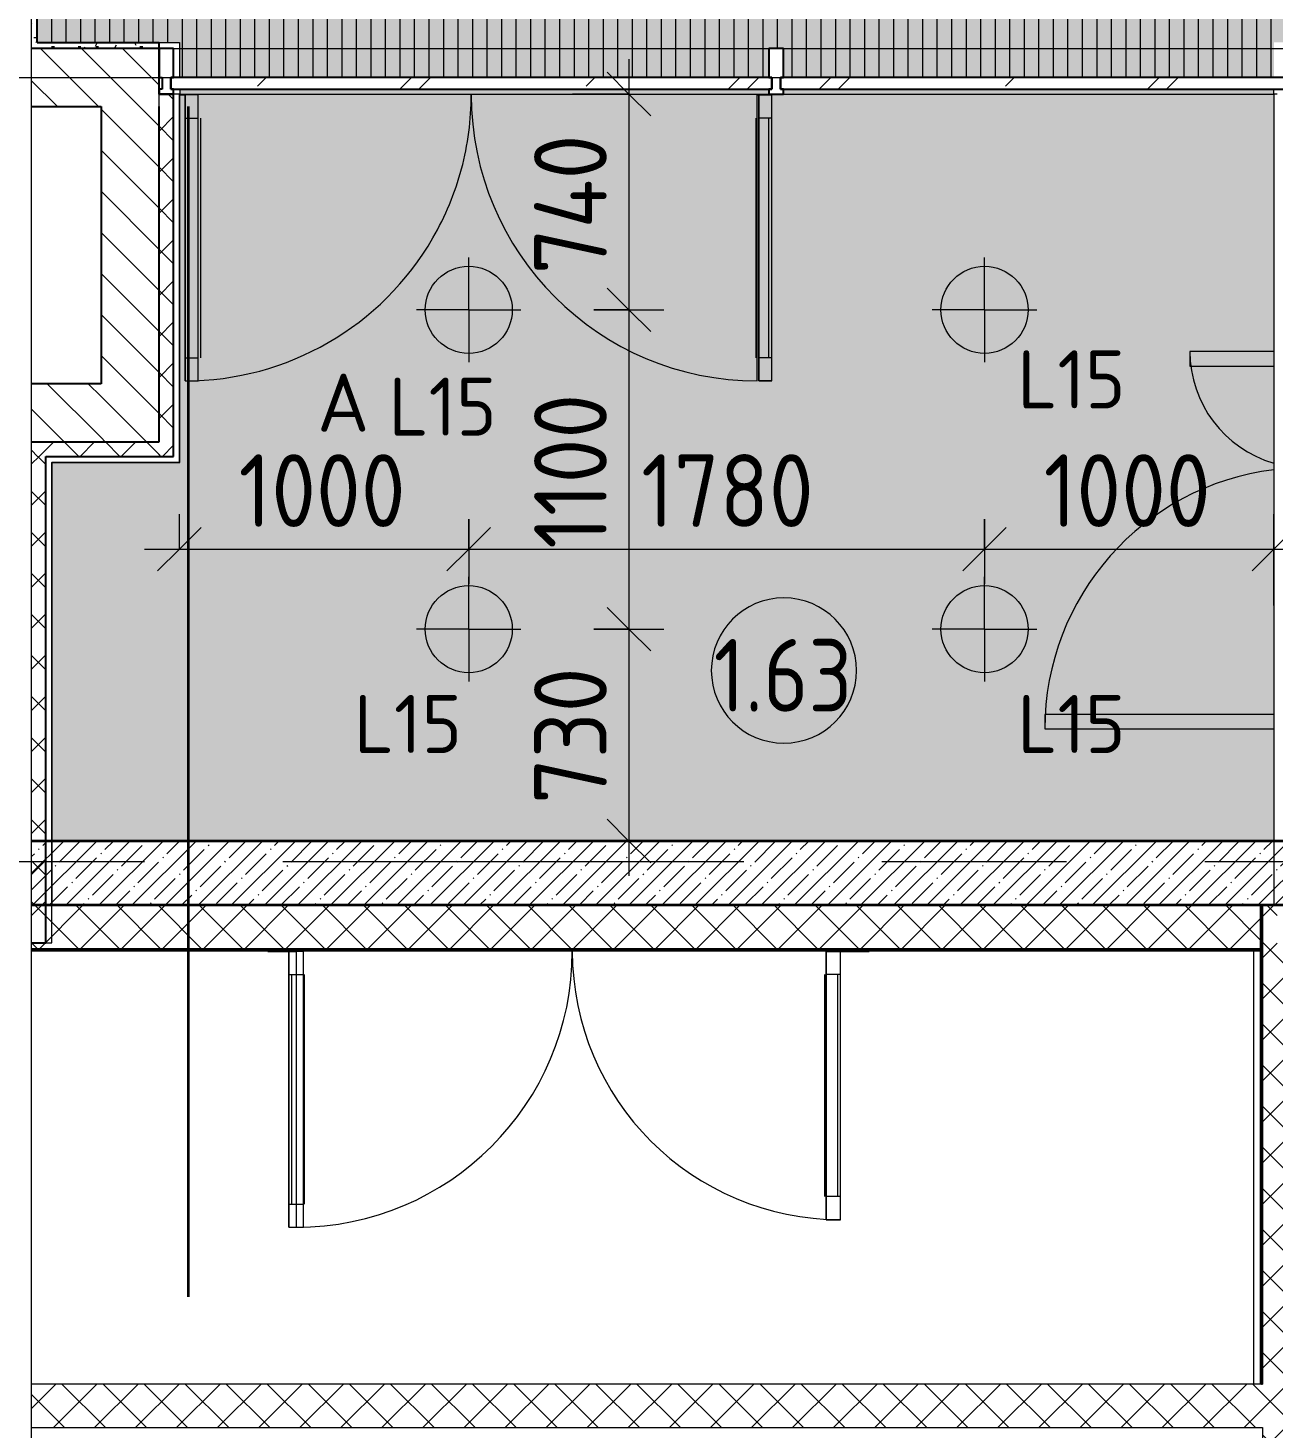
# Model space of a CAD drawing. Header units: millimetres. Extents: x 81425 to 274970, y -8553 to 29000.
# Drawn here: x 84959 to 89250, y 5848 to 10670 of the extents above; entities that cross this region are included whole.
import ezdxf

# ---------------------------------------------------------------- set-up
doc = ezdxf.new("R2010")
doc.units = ezdxf.units.MM
doc.linetypes.add('Осевая', pattern=[3175, 635, -476.25, 1587.5, -476.25])
for name, color, linetype, lineweight in [('A-ANNO-DIMS', 7, 'Continuous', 9), ('A-ANNO-DIMS-100', 7, 'Continuous', 9), ('A-ANNO-NOTE', 7, 'Continuous', 9), ('A-AREA-IDEN', 7, 'Continuous', 9), ('A-CLNG-PATT', 7, 'Continuous', 9), ('A-DETL-1', 7, 'Continuous', 35), ('A-DETL-GENF', 7, 'Continuous', 9), ('A-DOOR', 7, 'Continuous', 9), ('A-DOOR-1', 7, 'Continuous', 13), ('A-GLAZ-CURT', 7, 'Continuous', 9), ('A-GLAZ-CURT-1', 7, 'Continuous', 25), ('A-GLAZ-CWMG', 7, 'Continuous', 9), ('A-GLAZ-CWMG-1', 7, 'Continuous', 25), ('A-WALL', 7, 'Continuous', 9), ('E-LITE-EQPM-IDEN', 7, 'Continuous', 9), ('I-WALL', 7, 'Continuous', 9), ('Оси', 7, 'Continuous', 9), ('Оси-2', 7, 'Осевая', 9)]:
    doc.layers.add(name, color=color, linetype=linetype, lineweight=lineweight)
for name, color, linetype, lineweight, true_color in [('A-CLNG-1', 7, 'Continuous', 9, 0xc0c0c0), ('A-CLNG-2', 7, 'Continuous', 9, 0xc4c6c8), ('A-WALL-1', 7, 'Continuous', 35, 0x3c3c3c), ('A-WALL-2', 7, 'Continuous', 25, 0x3c3c3c), ('A-WALL-4', 7, 'Continuous', 13, 0x3c3c3c), ('A-WALL-FNSH-1', 7, 'Continuous', 9, 0x3c3c3c), ('A-WALL-FNSH-2', 7, 'Continuous', 13, 0x3c3c3c), ('G-ANNO-TEXT-1', 1, 'Continuous', 9, 0xff0000)]:
    doc.layers.add(name, color=color, linetype=linetype, lineweight=lineweight, true_color=true_color)
doc.layers.add('A-CLNG-PATT-1', color=7, linetype='Continuous', lineweight=9, transparency=1)
doc.layers.add('A-CLNG-PATT-2', color=7, linetype='Continuous', lineweight=9, transparency=0.9)
doc.styles.add('GOST Common', font='GOST_Common.ttf', dxfattribs={"height": 200})
doc.styles.add('GOST Common_1', font='GOST_Common.ttf', dxfattribs={"width": 0.9, "height": 250})
doc.styles.add('ISOCPEUR', font='isocpeur.ttf', dxfattribs={"width": 0.9, "height": 250})
doc.styles.add('ISOCPEUR_1', font='isocpeur.ttf', dxfattribs={"height": 200})
doc.dimstyles.new('ISO-2_5_0_9К_БОЛЬШОЙ_1', dxfattribs={"dimscale": 304.8, "dimtxt": 248.995294, "dimasz": 0.492126, "dimexe": 0.393701, "dimexo": 0.984252, "dimgap": 0, "dimtad": 1, "dimdec": 0, "dimrnd": 10, "dimzin": 0, "dimdsep": 46, "dimtxsty": 'ISOCPEUR', "dimblk1": 'OBLIQUE', "dimblk2": 'OBLIQUE', "dimsah": 1, "dimcen": 0.09, "dimdle": 0.393701, "dimazin": 0, "dimtfac": 1, "dimtdec": 4, "dimtix": 1, "dimtmove": 0, "dimatfit": 3, "dimfxl": 1, "dimtvp": 1, "dimtolj": 1, "dimtzin": 0, "dimarcsym": 2})
pattern_1 = [(45, (0, 0), (-70.71068, 70.71068), []), (135, (0, 0), (-70.71068, -70.71068), [])]
pattern_2 = [(135, (0, 0), (-70.71068, -70.71068), [])]
pattern_3 = [(0, (0, 0), (121.92, 30.48), [10.058, -81.382, 10.058, -81.382, -487.68]), (0, (0, 0), (121.92, 30.48), [-182.88, 10.058, -172.822, 10.058, -81.382, -213.36]), (0, (0, 0), (121.92, 30.48), [-457.2, 10.058, -50.902, 10.058, -142.342]), (120, (45.72, 15.24), (-87.356454, 90.345817), [10.058, -81.382, 10.058, -81.382, -487.68]), (120, (45.72, 15.24), (-87.356454, 90.345817), [-182.88, 10.058, -172.822, 10.058, -81.382, -213.36]), (120, (45.72, 15.24), (-87.356454, 90.345817), [-457.2, 10.058, -50.902, 10.058, -142.342]), (240, (60.96, 76.2), (-34.563546, -120.825817), [10.058, -81.382, 10.058, -81.382, -487.68]), (240, (60.96, 76.2), (-34.563546, -120.825817), [-182.88, 10.058, -172.822, 10.058, -81.382, -213.36]), (240, (60.96, 76.2), (-34.563546, -120.825817), [-457.2, 10.058, -50.902, 10.058, -142.342])]

# ---------------------------------------------------------------- blocks, each defined once
blk = doc.blocks.new('110_Дверь_СКБ_2Ст - Д-2а_п_ Из коридора на лестницу-32215424-План расстановки осветительного оборудования 1 этажа в осях 23-33')
at = {"layer": 'A-DOOR'}
for centre, radius, start, end in [((-637.5, 125), 900, 7.0906, 90), ((662.5, 125), 400, 90, 163.8079)]:
    blk.add_arc(centre, radius, start, end, dxfattribs=at)
at = {"layer": 'A-DOOR-1'}
for p, q in [((-637.5, 1025), (-637.5, 236)), ((-587.5, 1025), (-637.5, 1025)), ((-587.5, 236), (-587.5, 1025)), ((662.5, 525), (612.5, 525)), ((612.5, 525), (612.5, 236)), ((662.5, 236), (662.5, 525))]:
    blk.add_line(p, q, dxfattribs=at)
blk = doc.blocks.new('Дверь_Витражная_остекление_ - ВВ-17 остекление-32475309-План расстановки осветительного оборудования 1 этажа в осях 23-33')
at = {"layer": 'A-DETL-GENF'}
for p, q in [((-985, -20), (-1004, -20)), ((-1004, -20), (-985, -20)), ((-985, -17), (-985, -20)), ((-985, -20), (-985, -17)), ((-940, -20), (-985, -20)), ((-985, -1005), (-985, -20)), ((-940, -20), (-985, -20)), ((-985, -20), (-985, -1005)), ((-940, -1005), (-940, -20)), ((-940, -1005), (-940, -20)), ((985, -17), (985, -20)), ((985, -17), (985, -20)), ((985, -20), (1035, -20)), ((985, -20), (1035, -20)), ((990, -20), (1035, -20)), ((990, -1005), (990, -20)), ((990, -20), (990, -1005)), ((1035, -20), (990, -20)), ((1035, -20), (1035, -17)), ((1035, -20), (1035, -17)), ((1035, -1005), (1035, -20)), ((1035, -1005), (1035, -20)), ((-985, -100), (-940, -100)), ((-975, -925), (-975, -100)), ((-931, -925), (-931, -100)), ((981, -925), (981, -100)), ((1035, -100), (990, -100)), ((1025, -925), (1025, -100)), ((-985, -925), (-940, -925)), ((1035, -925), (990, -925)), ((-985, -1005), (-940, -1005)), ((-985, -1005), (-940, -1005)), ((1035, -1005), (990, -1005)), ((990, -1005), (1035, -1005))]:
    blk.add_line(p, q, dxfattribs=at)
at = {"layer": 'A-DOOR'}
for p, q in [((-985, -1005), (-985, -20)), ((985, -1005), (985, -20))]:
    blk.add_line(p, q, dxfattribs=at)
for centre, start, end in [((-985, -20), 345, 0), ((985, -20), 180, 270), ((-985, -20), 330, 345), ((-985, -20), 270, 330)]:
    blk.add_arc(centre, 985, start, end, dxfattribs=at)
blk = doc.blocks.new('Дверь_Витражная_СКБ_2Ст - ВВ-17-31911620-План расстановки осветительного оборудования 1 этажа в осях 23-33')
at = {"layer": 'A-DETL-GENF'}
for p, q in [((-1035, -20), (-1035, -18)), ((-1035, -18), (-1035, -20)), ((-937, -20), (-1035, -20)), ((-1035, -20), (-937, -20)), ((-913, -20), (-963, -20)), ((-963, -970), (-963, -20)), ((-913, -20), (-963, -20)), ((-963, -20), (-963, -970)), ((-937, -18), (-937, -20)), ((-937, -20), (-937, -18)), ((-913, -970), (-913, -20)), ((-913, -970), (-913, -20)), ((887, -20), (937, -20)), ((887, -944), (887, -20)), ((887, -20), (887, -944)), ((937, -20), (887, -20)), ((937, -18), (937, -20)), ((937, -18), (937, -20)), ((937, -944), (937, -20)), ((937, -944), (937, -20)), ((937, -20), (1035, -20)), ((937, -20), (1035, -20)), ((1035, -20), (1035, -18)), ((1035, -20), (1035, -18)), ((-963, -100), (-913, -100)), ((-953, -890), (-953, -100)), ((-909, -890), (-909, -100)), ((883, -864), (883, -100)), ((937, -100), (887, -100)), ((927, -864), (927, -100)), ((937, -864), (887, -864)), ((-963, -890), (-913, -890)), ((937, -944), (887, -944)), ((887, -944), (937, -944)), ((-963, -970), (-913, -970)), ((-963, -970), (-913, -970))]:
    blk.add_line(p, q, dxfattribs=at)
at = {"layer": 'A-DOOR'}
for p, q in [((-937, -970), (-937, -20)), ((937, -944), (937, -20))]:
    blk.add_line(p, q, dxfattribs=at)
for centre, radius, start, end in [((-937, -20), 950, 270, 0), ((937, -20), 924, 180, 270)]:
    blk.add_arc(centre, radius, start, end, dxfattribs=at)
blk = doc.blocks.new('Системная панель - Стекло - 40мм-32475616-План расстановки осветительного оборудования 1 этажа в осях 23-33')
at = {"layer": 'A-GLAZ-CURT'}
h = blk.add_hatch(dxfattribs=at)
h.set_pattern_fill('FP_12', color=256, style=0, pattern_type=2)
h.set_pattern_definition([(45, (-86585, -10360), (-282.8427, 282.8427), [200, -600]), (45, (-86785, -10460), (-282.8427, 282.8427), [600, -200]), (45, (-86385, -10560), (-282.8427, 282.8427), [200, -600])])
h.paths.add_polyline_path([(1035, 0), (1035, 40), (-1035, 40), (-1035, 0), (679.4, 0)])
at = {"layer": 'A-GLAZ-CURT-1'}
for p, q in [((1035, 40), (-1035, 40)), ((-1035, 40), (-1035, 0)), ((1035, 0), (1035, 40)), ((-1035, 0), (1035, 0))]:
    blk.add_line(p, q, dxfattribs=at)
blk = doc.blocks.new('Системная панель - Стекло - 40мм-32472404-План расстановки осветительного оборудования 1 этажа в осях 23-33')
at = {"layer": 'A-GLAZ-CURT'}
h = blk.add_hatch(dxfattribs=at)
h.set_pattern_fill('FP_13', color=256, style=0, pattern_type=2)
h.set_pattern_definition([(45, (-88535, -10360), (-282.8427, 282.8427), [200, -600]), (45, (-88735, -10460), (-282.8427, 282.8427), [600, -200]), (45, (-88335, -10560), (-282.8427, 282.8427), [200, -600])])
h.paths.add_polyline_path([(885, 0), (885, 40), (-885, 40), (-885, 0), (726.6, 0)])
at = {"layer": 'A-GLAZ-CURT-1'}
for p, q in [((885, 40), (-885, 40)), ((-885, 40), (-885, 0)), ((-885, 0), (885, 0)), ((885, 0), (885, 40))]:
    blk.add_line(p, q, dxfattribs=at)
blk = doc.blocks.new('Прямоугольный импост - Импост структурный с накладкой - 160мм Темный-32472300-План расстановки осветительного оборудования 1 этажа в осях 23-33')
at = {"layer": 'A-GLAZ-CWMG'}
for p, q in [((87560, 10600), (89250, 10600)), ((89250, 10600), (89310, 10600)), ((87560, 10460), (89249, 10460)), ((87560, 10443), (89249, 10443)), ((89250, 10460), (89310, 10460))]:
    blk.add_line(p, q, dxfattribs=at)
blk = doc.blocks.new('Прямоугольный импост - Импост структурный с накладкой - 160мм Темный-32352604-План расстановки осветительного оборудования 1 этажа в осях 23-33')
at = {"layer": 'A-GLAZ-CWMG-1'}
for p, q in [((-25, 0), (-25, 17)), ((-25, 17), (25, 17)), ((-15, 0), (-25, 0)), ((-15, -40), (-15, 0)), ((25, 0), (15, 0)), ((15, 0), (15, -40)), ((25, 17), (25, 0)), ((-25, -140), (-25, -40)), ((-25, -40), (-15, -40)), ((15, -40), (25, -40)), ((25, -40), (25, -140)), ((25, -140), (-25, -140))]:
    blk.add_line(p, q, dxfattribs=at)
blk = doc.blocks.new('Прямоугольный импост - Импост структурный с накладкой - 160мм Темный-32352609-План расстановки осветительного оборудования 1 этажа в осях 23-33')
at = {"layer": 'A-GLAZ-CWMG-1'}
for p, q in [((0, 17), (-50, 17)), ((-50, 17), (-50, 0)), ((-50, 0), (-40, 0)), ((-40, 0), (-40, -40)), ((-10, -40), (-10, 0)), ((-10, 0), (0, 0)), ((0, 0), (0, 17)), ((-40, -40), (-50, -40)), ((-50, -40), (-50, -140)), ((0, -40), (-10, -40)), ((0, -140), (0, -40)), ((-50, -140), (0, -140))]:
    blk.add_line(p, q, dxfattribs=at)
blk = doc.blocks.new('Прямоугольный импост - Импост структурный с накладкой - 160мм Темный-32424194-План расстановки осветительного оборудования 1 этажа в осях 23-33')
at = {"layer": 'A-GLAZ-CWMG'}
for p, q in [((85460, 10600), (85480, 10600)), ((85480, 10600), (87510, 10600)), ((85460, 10460), (85480, 10460)), ((85481, 10460), (87510, 10460)), ((85481, 10443), (87510, 10443))]:
    blk.add_line(p, q, dxfattribs=at)
blk = doc.blocks.new('DET_L_Линия разрыва - М100-30654842-План расстановки осветительного оборудования 1 этажа в осях 23-33')
at = {"layer": 'A-DETL-GENF'}
blk.add_line((24079.7, 0), (12339.9, 0), dxfattribs=at)
blk = doc.blocks.new('DIMBLOCK132-План расстановки осветительного оборудования 1 этажа в осях 23-33')
at = {"layer": 'A-ANNO-DIMS-100'}
for p, q in [((87028.1, 10563), (87028.1, 9699.9)), ((86834.2, 10443), (87148.1, 10443)), ((87028.1, 10443), (86834.2, 10443)), ((86907.1, 9699.9), (87148.1, 9699.9)), ((87028.1, 9699.9), (86907.1, 9699.9))]:
    blk.add_line(p, q, dxfattribs=at)
at = {"layer": 'A-ANNO-DIMS-100', "lineweight": 20}
for p, q in [((87028.1, 10443), (86953.1, 10518)), ((87028.1, 10443), (87103.1, 10368)), ((87028.1, 9699.9), (86953.1, 9774.9)), ((87028.1, 9699.9), (87103.1, 9624.9))]:
    blk.add_line(p, q, dxfattribs=at)
at = {"layer": 'A-ANNO-DIMS-100', "color": 0, "insert": (86701.5, 9822.4), "char_height": 250, "width": 597.589, "attachment_point": 1, "rotation": 90, "line_spacing_factor": 1.149209, "style": 'ISOCPEUR'}
blk.add_mtext('740', dxfattribs=at)
blk = doc.blocks.new('_Oblique')
at = {"color": 0, "linetype": 'ByBlock', "lineweight": -2}
blk.add_line((-0.5, -0.5), (0.5, 0.5), dxfattribs=at)
blk = doc.blocks.new('DIMBLOCK133-План расстановки осветительного оборудования 1 этажа в осях 23-33')
at = {"layer": 'A-ANNO-DIMS-100', "lineweight": 20}
for p, q in [((87028.1, 9699.9), (86953.1, 9774.9)), ((87028.1, 9699.9), (87103.1, 9624.9)), ((87028.1, 8599.9), (86953.1, 8674.9)), ((87028.1, 8599.9), (87103.1, 8524.9))]:
    blk.add_line(p, q, dxfattribs=at)
at = {"layer": 'A-ANNO-DIMS-100'}
for p, q in [((86907.1, 9699.9), (87148.1, 9699.9)), ((87028.1, 9699.9), (86907.1, 9699.9)), ((87028.1, 9699.9), (87028.1, 8599.9)), ((86907.1, 8599.9), (87148.1, 8599.9)), ((87028.1, 8599.9), (86907.1, 8599.9))]:
    blk.add_line(p, q, dxfattribs=at)
at = {"layer": 'A-ANNO-DIMS-100', "color": 0, "insert": (86701.5, 8876.9), "char_height": 250, "width": 655.049, "attachment_point": 1, "rotation": 90, "line_spacing_factor": 1.149209, "style": 'ISOCPEUR'}
blk.add_mtext('1100', dxfattribs=at)
blk = doc.blocks.new('DIMBLOCK134-План расстановки осветительного оборудования 1 этажа в осях 23-33')
at = {"layer": 'A-ANNO-DIMS-100', "lineweight": 20}
for p, q in [((87028.1, 8599.9), (86953.1, 8674.9)), ((87028.1, 8599.9), (87103.1, 8524.9)), ((87028.1, 7870), (86953.1, 7945)), ((87028.1, 7870), (87103.1, 7795))]:
    blk.add_line(p, q, dxfattribs=at)
at = {"layer": 'A-ANNO-DIMS-100'}
for p, q in [((86907.1, 8599.9), (87148.1, 8599.9)), ((87028.1, 8599.9), (86907.1, 8599.9)), ((87028.1, 8599.9), (87028.1, 7750)), ((86834.2, 7870), (87148.1, 7870)), ((87028.1, 7870), (86834.2, 7870))]:
    blk.add_line(p, q, dxfattribs=at)
at = {"layer": 'A-ANNO-DIMS-100', "color": 0, "insert": (86701.5, 7997.9), "char_height": 250, "width": 568.858, "attachment_point": 1, "rotation": 90, "line_spacing_factor": 1.149209, "style": 'ISOCPEUR'}
blk.add_mtext('730', dxfattribs=at)
blk = doc.blocks.new('Марка_Помещения - Номер-25198446-План расстановки осветительного оборудования 1 этажа в осях 23-33')
at = {"layer": 'A-AREA-IDEN'}
for start, end in [(360, 180), (180, 360)]:
    blk.add_arc((0, 0), 2.5, start, end, dxfattribs=at)
blk = doc.blocks.new('DIMBLOCK152-План расстановки осветительного оборудования 1 этажа в осях 23-33')
at = {"layer": 'A-ANNO-DIMS-100'}
for p, q in [((85480, 8875), (85480, 8995.6)), ((86476.3, 8978.6), (86476.3, 8755.6)), ((86476.3, 8875.6), (86476.3, 8978.6)), ((85360, 8875.6), (86476.3, 8875.6)), ((85480, 8875.6), (85480, 8875))]:
    blk.add_line(p, q, dxfattribs=at)
at = {"layer": 'A-ANNO-DIMS-100', "lineweight": 20}
for p, q in [((85480, 8875.6), (85555, 8950.6)), ((86476.3, 8875.6), (86551.3, 8950.6)), ((85480, 8875.6), (85405, 8800.6)), ((86476.3, 8875.6), (86401.3, 8800.6))]:
    blk.add_line(p, q, dxfattribs=at)
at = {"layer": 'A-ANNO-DIMS-100', "color": 0, "insert": (85683.7, 9202.2), "char_height": 250, "width": 706.764, "attachment_point": 1, "line_spacing_factor": 1.149209, "style": 'ISOCPEUR'}
blk.add_mtext('1000', dxfattribs=at)
blk = doc.blocks.new('DIMBLOCK153-План расстановки осветительного оборудования 1 этажа в осях 23-33')
at = {"layer": 'A-ANNO-DIMS-100'}
for p, q in [((86476.3, 8978.6), (86476.3, 8755.6)), ((86476.3, 8875.6), (86476.3, 8978.6)), ((88252.7, 8978.6), (88252.7, 8755.6)), ((88252.7, 8875.6), (88252.7, 8978.6)), ((86476.3, 8875.6), (88252.7, 8875.6))]:
    blk.add_line(p, q, dxfattribs=at)
at = {"layer": 'A-ANNO-DIMS-100', "lineweight": 20}
for p, q in [((86476.3, 8875.6), (86551.3, 8950.6)), ((88252.7, 8875.6), (88327.7, 8950.6)), ((86476.3, 8875.6), (86401.3, 8800.6)), ((88252.7, 8875.6), (88177.7, 8800.6))]:
    blk.add_line(p, q, dxfattribs=at)
at = {"layer": 'A-ANNO-DIMS-100', "color": 0, "insert": (87070, 9202.2), "char_height": 250, "width": 706.764, "attachment_point": 1, "line_spacing_factor": 1.149209, "style": 'ISOCPEUR'}
blk.add_mtext('1780', dxfattribs=at)
blk = doc.blocks.new('DIMBLOCK154-План расстановки осветительного оборудования 1 этажа в осях 23-33')
at = {"layer": 'A-ANNO-DIMS-100'}
for p, q in [((88252.7, 8978.6), (88252.7, 8755.6)), ((88252.7, 8875.6), (88252.7, 8978.6)), ((89249, 8681.7), (89249, 8995.6)), ((88252.7, 8875.6), (89369, 8875.6)), ((89249, 8875.6), (89249, 8681.7))]:
    blk.add_line(p, q, dxfattribs=at)
at = {"layer": 'A-ANNO-DIMS-100', "lineweight": 20}
for p, q in [((88252.7, 8875.6), (88327.7, 8950.6)), ((89249, 8875.6), (89324, 8950.6)), ((88252.7, 8875.6), (88177.7, 8800.6)), ((89249, 8875.6), (89174, 8800.6))]:
    blk.add_line(p, q, dxfattribs=at)
at = {"layer": 'A-ANNO-DIMS-100', "color": 0, "insert": (88456.3, 9202.2), "char_height": 250, "width": 706.764, "attachment_point": 1, "line_spacing_factor": 1.149209, "style": 'ISOCPEUR'}
blk.add_mtext('1000', dxfattribs=at)

msp = doc.modelspace()

# ---------------------------------------------------------------- hatches: boundary and pattern name
at = {"layer": 'A-CLNG-PATT'}
h = msp.add_hatch(dxfattribs=at)
h.set_pattern_fill('FP_41', color=256, style=0, pattern_type=2)
h.set_pattern_definition([(270, (90240, 11044.947), (50, 3e-15), [])])
h.paths.add_polyline_path([(89250, 10500), (89250, 10621), (97398, 10621), (97398, 11341), (98479, 11341), (98479, 13379), (84970.7, 13378.6), (84970.7, 11570.5), (84991, 11570.5), (84991, 10621), (85480, 10621), (85480, 10500), (87510, 10500), (87510, 10600), (87560, 10600), (87560, 10500), (89161.6, 10500)])
h.paths.add_polyline_path([(89793.2, 10739), (89767.8, 10739), (89767.8, 12700.9), (89793.2, 12700.9), (89793.2, 10783.3)])
h.paths.add_polyline_path([(96793.2, 10739), (96767.8, 10739), (96767.8, 12700.9), (96793.2, 12700.9), (96793.2, 11287.6)])
h.paths.add_polyline_path([(86293.2, 11019), (86267.8, 11019), (86267.8, 12980.9), (86293.2, 12980.9), (86293.2, 11280.2)])
h.paths.add_polyline_path([(93267.8, 11298), (93267.8, 13259.9), (93293.2, 13259.9), (93293.2, 11298)])
at = {"layer": 'A-CLNG-PATT-1'}
h = msp.add_hatch(color=256, dxfattribs=at)
h.paths.add_polyline_path([(87560, 10500), (89250, 10500), (89250, 10621), (97398, 10621), (97398, 11341), (98479, 11341), (98479, 13379), (84970.7, 13378.6), (84970.7, 11570.5), (84991, 11570.5), (84991, 10621), (85480, 10621), (85480, 10500), (87510, 10500), (87510, 10600), (87560, 10600), (87560, 10548.8)])
h.paths.add_polyline_path([(89767.8, 10739), (89767.8, 12700.9), (89793.2, 12700.9), (89793.2, 10739)])
h.paths.add_polyline_path([(96767.8, 10739), (96767.8, 12700.9), (96793.2, 12700.9), (96793.2, 10739)])
h.paths.add_polyline_path([(86267.8, 11019), (86267.8, 12980.9), (86293.2, 12980.9), (86293.2, 11019)])
h.paths.add_polyline_path([(93293.2, 11298), (93267.8, 11298), (93267.8, 13259.9), (93293.2, 13259.9), (93293.2, 11829.3)])
at = {"layer": 'A-CLNG-PATT-2'}
msp.add_hatch(color=256, dxfattribs=at).paths.add_polyline_path([(89249, 7870), (89249, 10460), (87560, 10460), (87560, 10443), (87510, 10443), (87510, 10460), (85481, 10460), (85481, 9174), (85041, 9174), (85041, 7870), (89161.6, 7870)])
at = {"layer": 'A-WALL'}
h = msp.add_hatch(dxfattribs=at)
h.set_pattern_fill('FP_4', color=256, style=0, pattern_type=2)
h.set_pattern_definition(pattern_1)
h.paths.add_polyline_path([(88495.9, 7500), (89202, 7500), (89202, 7650), (84970.7, 7650), (84970.7, 7500), (87164.4, 7500)])
h = msp.add_hatch(dxfattribs=at)
h.set_pattern_fill('FP_4', color=256, style=0, pattern_type=2)
h.set_pattern_definition(pattern_1)
h.paths.add_polyline_path([(89360, -100), (89360, 7500), (89260, 7500), (89260, 7650), (89210, 7650), (89210, -100)])
h = msp.add_hatch(dxfattribs=at)
h.set_pattern_fill('FP_4', color=256, style=0, pattern_type=2)
h.set_pattern_definition(pattern_1)
h.paths.add_polyline_path([(89207, 5850), (89210, 5850), (89210, 6000), (84970.7, 6000), (84970.7, 5850), (89202, 5850)])
at = {"layer": 'I-WALL'}
h = msp.add_hatch(dxfattribs=at)
h.set_pattern_fill('FP_38', color=256, style=0, pattern_type=2)
h.set_pattern_definition(pattern_3)
h.paths.add_polyline_path([(84990, 10600), (84990, 11570), (84970.7, 11570), (84970.7, 10600)])
h = msp.add_hatch(dxfattribs=at)
h.set_pattern_fill('FP_38', color=256, style=0, pattern_type=2)
h.set_pattern_definition(pattern_3)
h.paths.add_polyline_path([(85410, 10600), (85410, 10620), (84990, 10620), (84990, 10600), (85167.3, 10600)])
h = msp.add_hatch(dxfattribs=at)
h.set_pattern_fill('FP_3', color=256, style=0, pattern_type=2)
h.set_pattern_definition(pattern_2)
h.paths.add_polyline_path([(85410, 10400), (85410, 10600), (84970.7, 10599.4), (84970.7, 10400), (85210, 10400)])
h = msp.add_hatch(dxfattribs=at)
h.set_pattern_fill('FP_4', color=256, style=0, pattern_type=2)
h.set_pattern_definition(pattern_1)
h.paths.add_polyline_path([(85410, 9195), (85460, 9195), (85460, 10443), (85410, 10443), (85410, 9245)])
h = msp.add_hatch(dxfattribs=at)
h.set_pattern_fill('FP_3', color=256, style=0, pattern_type=2)
h.set_pattern_definition(pattern_2)
h.paths.add_polyline_path([(85410, 9245), (85410, 10400), (85210, 10400), (85210, 9245)])
h = msp.add_hatch(dxfattribs=at)
h.set_pattern_fill('FP_3', color=256, style=0, pattern_type=2)
h.set_pattern_definition(pattern_2)
h.paths.add_polyline_path([(84970.7, 9245), (85210, 9245), (85210, 9445), (84970.7, 9445)])
h = msp.add_hatch(dxfattribs=at)
h.set_pattern_fill('FP_4', color=256, style=0, pattern_type=2)
h.set_pattern_definition(pattern_1)
h.paths.add_polyline_path([(85410, 9195), (85410, 9245), (84970.7, 9244.3), (84970.7, 9195), (85020, 9195)])
h = msp.add_hatch(dxfattribs=at)
h.set_pattern_fill('FP_4', color=256, style=0, pattern_type=2)
h.set_pattern_definition(pattern_1)
h.paths.add_polyline_path([(85020, 7520), (85020, 9195), (84970.7, 9194.7), (84970.7, 7520)])
h = msp.add_hatch(dxfattribs=at)
h.set_pattern_fill('FP_1', color=256, style=0, pattern_type=2)
h.set_pattern_definition([(45, (0, 0), (-57.024626, 57.024626), []), (45, (57.025, 0), (-57.024626, 57.024626), [100.806, -20.161, 3.353, -16.808])])
h.paths.add_polyline_path([(89161.6, 7650), (89485, 7650), (89485, 7870), (84970.7, 7870), (84970.7, 7650), (88495.9, 7650)])

# ---------------------------------------------------------------- linework, layer by layer
at = {"layer": 'A-ANNO-NOTE'}
for p, q in [((86476.3, 9699.9), (86476.3, 9879.9)), ((88252.7, 9699.9), (88252.7, 9879.9)), ((86476.3, 9699.9), (86296.3, 9699.9)), ((86476.3, 9699.9), (86476.3, 9519.9)), ((86476.3, 9699.9), (86656.3, 9699.9)), ((88252.7, 9699.9), (88072.7, 9699.9)), ((88252.7, 9699.9), (88252.7, 9519.9)), ((88252.7, 9699.9), (88432.7, 9699.9)), ((86476.3, 8599.9), (86476.3, 8779.9)), ((88252.7, 8599.9), (88252.7, 8779.9)), ((86476.3, 8599.9), (86296.3, 8599.9)), ((86476.3, 8599.9), (86476.3, 8419.9)), ((86476.3, 8599.9), (86656.3, 8599.9)), ((88252.7, 8599.9), (88072.7, 8599.9)), ((88252.7, 8599.9), (88252.7, 8419.9)), ((88252.7, 8599.9), (88432.7, 8599.9))]:
    msp.add_line(p, q, dxfattribs=at)
for centre in [(86476.3, 9699.9), (88252.7, 9699.9), (86476.3, 8599.9), (88252.7, 8599.9)]:
    msp.add_circle(centre, 150, dxfattribs=at)
at = {"layer": 'A-CLNG-1'}
for p, q in [((85410, 10621), (85480, 10621)), ((85480, 10621), (85480, 10500)), ((85481, 10460), (85481, 10443)), ((89249, 10443), (89249, 10460))]:
    msp.add_line(p, q, dxfattribs=at)
at = {"layer": 'A-CLNG-2'}
for p, q in [((87510, 10460), (85481, 10460)), ((89249, 10460), (87560, 10460))]:
    msp.add_line(p, q, dxfattribs=at)
at = {"layer": 'A-DETL-1'}
msp.add_line((85510, 10400), (85510, 6300), dxfattribs=at)
at = {"layer": 'A-WALL'}
for p, q in [((85410, 10400), (85410, 10443)), ((85040, 9175), (85410, 9175)), ((85040, 9175), (85040, 7650)), ((89210, 7650), (89210, 6000)), ((84970.7, 7500), (89202, 7500)), ((89180, 6000), (89180, 7492)), ((89202, 7497), (89202, 7492)), ((89207, 6000), (89210, 6000)), ((84970.7, 5850), (89210, 5850)), ((89210, 5850), (89210, -250))]:
    msp.add_line(p, q, dxfattribs=at)
at = {"layer": 'A-WALL-1'}
for p, q in [((89485, 7870), (84970.7, 7870)), ((84970.7, 7650), (89485, 7650))]:
    msp.add_line(p, q, dxfattribs=at)
at = {"layer": 'A-WALL-2'}
for p, q in [((84990, 10620), (84990, 11570)), ((84990, 10620), (85410, 10620)), ((85410, 10443), (85410, 10620)), ((85410, 10600), (84970.7, 10600)), ((85460, 10443), (85410, 10443)), ((85460, 9195), (85460, 10443)), ((84970.7, 10400), (85210, 10400)), ((85210, 10400), (85210, 9445)), ((85410, 9245), (85410, 10400)), ((85210, 9445), (84970.7, 9445)), ((84970.7, 9245), (85410, 9245)), ((85020, 9195), (85460, 9195)), ((85020, 7520), (85020, 9195)), ((84970.7, 7520), (85020, 7520))]:
    msp.add_line(p, q, dxfattribs=at)
at = {"layer": 'A-WALL-4'}
for p, q in [((89202, 7650), (89202, 7500)), ((89207, 6000), (84970.7, 6000))]:
    msp.add_line(p, q, dxfattribs=at)
at = {"layer": 'A-WALL-FNSH-1'}
for p, q in [((84970.7, 7492), (89202, 7492)), ((89202, 7492), (89202, 6000))]:
    msp.add_line(p, q, dxfattribs=at)
at = {"layer": 'A-WALL-FNSH-2'}
for p, q in [((84991, 10620), (84991, 11571)), ((85410, 10621), (84990, 10621)), ((85410, 10620), (85410, 10621)), ((85481, 10443), (85460, 10443)), ((85480, 9175), (85480, 10443)), ((85481, 9174), (85481, 10443)), ((89260, 10443), (89249, 10443)), ((89249, 10443), (89249, 7650)), ((85041, 9174), (85481, 9174)), ((85041, 7650), (85041, 9174)), ((85410, 9175), (85480, 9175)), ((85040, 7520), (85040, 7650)), ((89207, 7650), (89207, 6000)), ((84970.7, 7497), (89202, 7497)), ((85020, 7520), (85040, 7520)), ((89202, 7500), (89202, 7497))]:
    msp.add_line(p, q, dxfattribs=at)
at = {"layer": 'Оси'}
msp.add_line((83494.5, 10500), (85994.5, 10500), dxfattribs=at)
at = {"layer": 'Оси-2'}
for p, q in [((85994.5, 10500), (122788, 10500)), ((84724.5, 7800), (122788, 7800))]:
    msp.add_line(p, q, dxfattribs=at)

# ---------------------------------------------------------------- block references
at = {"layer": 'A-AREA-IDEN', "xscale": 99.99999999999993, "yscale": 99.99999999999993, "zscale": 99.99999999999993}
msp.add_blockref('Марка_Помещения - Номер-25198446-План расстановки осветительного оборудования 1 этажа в осях 23-33', (87561.7, 8457.4), dxfattribs=at)
at = {"layer": 'A-DETL-GENF', "rotation": 270.0000000000003}
msp.add_blockref('DET_L_Линия разрыва - М100-30654842-План расстановки осветительного оборудования 1 этажа в осях 23-33', (84970.7, 27380.8), dxfattribs=at)
at = {"layer": 'A-DOOR'}
for name, p in [('Дверь_Витражная_остекление_ - ВВ-17 остекление-32475309-План расстановки осветительного оборудования 1 этажа в осях 23-33', (86485, 10460)), ('Дверь_Витражная_СКБ_2Ст - ВВ-17-31911620-План расстановки осветительного оборудования 1 этажа в осях 23-33', (86820, 7510))]:
    msp.add_blockref(name, p, dxfattribs=at)
at = {"layer": 'A-DOOR', "rotation": 90}
msp.add_blockref('110_Дверь_СКБ_2Ст - Д-2а_п_ Из коридора на лестницу-32215424-План расстановки осветительного оборудования 1 этажа в осях 23-33', (89485, 8893.6), dxfattribs=at)
at = {"layer": 'A-GLAZ-CURT'}
for name, p in [('Системная панель - Стекло - 40мм-32475616-План расстановки осветительного оборудования 1 этажа в осях 23-33', (86485, 10460)), ('Системная панель - Стекло - 40мм-32472404-План расстановки осветительного оборудования 1 этажа в осях 23-33', (88435, 10460))]:
    msp.add_blockref(name, p, dxfattribs=at)
at = {"layer": 'A-GLAZ-CWMG', "rotation": 180}
msp.add_blockref('Прямоугольный импост - Импост структурный с накладкой - 160мм Темный-32352609-План расстановки осветительного оборудования 1 этажа в осях 23-33', (85410, 10460), dxfattribs=at)
at = {"layer": 'A-GLAZ-CWMG'}
for name in ['Прямоугольный импост - Импост структурный с накладкой - 160мм Темный-32424194-План расстановки осветительного оборудования 1 этажа в осях 23-33', 'Прямоугольный импост - Импост структурный с накладкой - 160мм Темный-32472300-План расстановки осветительного оборудования 1 этажа в осях 23-33']:
    msp.add_blockref(name, (0, 0), dxfattribs=at)
at = {"layer": 'A-GLAZ-CWMG', "extrusion": (0, 0, -1), "rotation": 180}
msp.add_blockref('Прямоугольный импост - Импост структурный с накладкой - 160мм Темный-32352604-План расстановки осветительного оборудования 1 этажа в осях 23-33', (-87535, 10460), dxfattribs=at)

# ---------------------------------------------------------------- texts
at = {"layer": 'A-AREA-IDEN', "insert": (87319.9, 8566), "char_height": 250, "width": 606.076, "attachment_point": 1, "style": 'GOST Common_1'}
msp.add_mtext('1.63', dxfattribs=at)
at = {"layer": 'E-LITE-EQPM-IDEN', "char_height": 200, "width": 472.996, "attachment_point": 1, "style": 'GOST Common'}
for insert in [(88366.3, 9560.3), (86200.7, 9466.3), (86081.4, 8373.2), (88366.3, 8373.2)]:
    msp.add_mtext('L15', dxfattribs=dict(at, insert=insert))
at = {"layer": 'G-ANNO-TEXT-1', "insert": (85954.2, 9480.2), "char_height": 200, "width": 224.472, "attachment_point": 1, "style": 'ISOCPEUR_1'}
msp.add_mtext('\\fISOCPEUR|b0|i0|c204|p34|;А', dxfattribs=at)

# ---------------------------------------------------------------- dimensions: what is measured, and where the dimension line sits
at = {"layer": 'A-ANNO-DIMS'}
for base, p1, p2, override, picture, middle in [((87028.1, 9699.9), (87134.2, 10443), (86607.1, 9699.9), {"dimpost": '<>', "dimfxl": 911.089694}, 'DIMBLOCK132-План расстановки осветительного оборудования 1 этажа в осях 23-33', (86903.1, 10071.4)), ((87028.1, 8599.9), (86607.1, 9699.9), (86607.1, 8599.9), {"dimpost": '<>', "dimfxl": 1100}, 'DIMBLOCK133-План расстановки осветительного оборудования 1 этажа в осях 23-33', (86903.1, 9149.9)), ((87028.1, 7870), (86607.1, 8599.9), (87134.2, 7870), {"dimpost": '<>', "dimfxl": 900.279491}, 'DIMBLOCK134-План расстановки осветительного оборудования 1 этажа в осях 23-33', (86903.1, 8234.9))]:
    dim = msp.add_linear_dim(base=base, p1=p1, p2=p2, angle=90, dimstyle='ISO-2_5_0_9К_БОЛЬШОЙ_1', override=override, dxfattribs=at)
    dim.commit()
    dim.dimension.update_dxf_attribs({"geometry": picture, "text_midpoint": middle})
for base, p1, p2, override, picture, middle in [((86476.3, 8875.6), (85480, 9175), (86476.3, 9278.6), {"dimpost": '<>', "dimfxl": 1001.705961}, 'DIMBLOCK152-План расстановки осветительного оборудования 1 этажа в осях 23-33', (85978.2, 9000.6)), ((88252.7, 8875.6), (86476.3, 9278.6), (88252.7, 9278.6), {"dimpost": '<>', "dimfxl": 1776.333333}, 'DIMBLOCK153-План расстановки осветительного оборудования 1 этажа в осях 23-33', (87364.5, 9000.6)), ((89249, 8875.6), (88252.7, 9278.6), (89249, 8981.7), {"dimpost": '<>', "dimfxl": 1039.644459}, 'DIMBLOCK154-План расстановки осветительного оборудования 1 этажа в осях 23-33', (88750.8, 9000.6))]:
    dim = msp.add_linear_dim(base=base, p1=p1, p2=p2, dimstyle='ISO-2_5_0_9К_БОЛЬШОЙ_1', override=override, dxfattribs=at)
    dim.commit()
    dim.dimension.update_dxf_attribs({"geometry": picture, "text_midpoint": middle})

doc.saveas('drawing.dxf')
